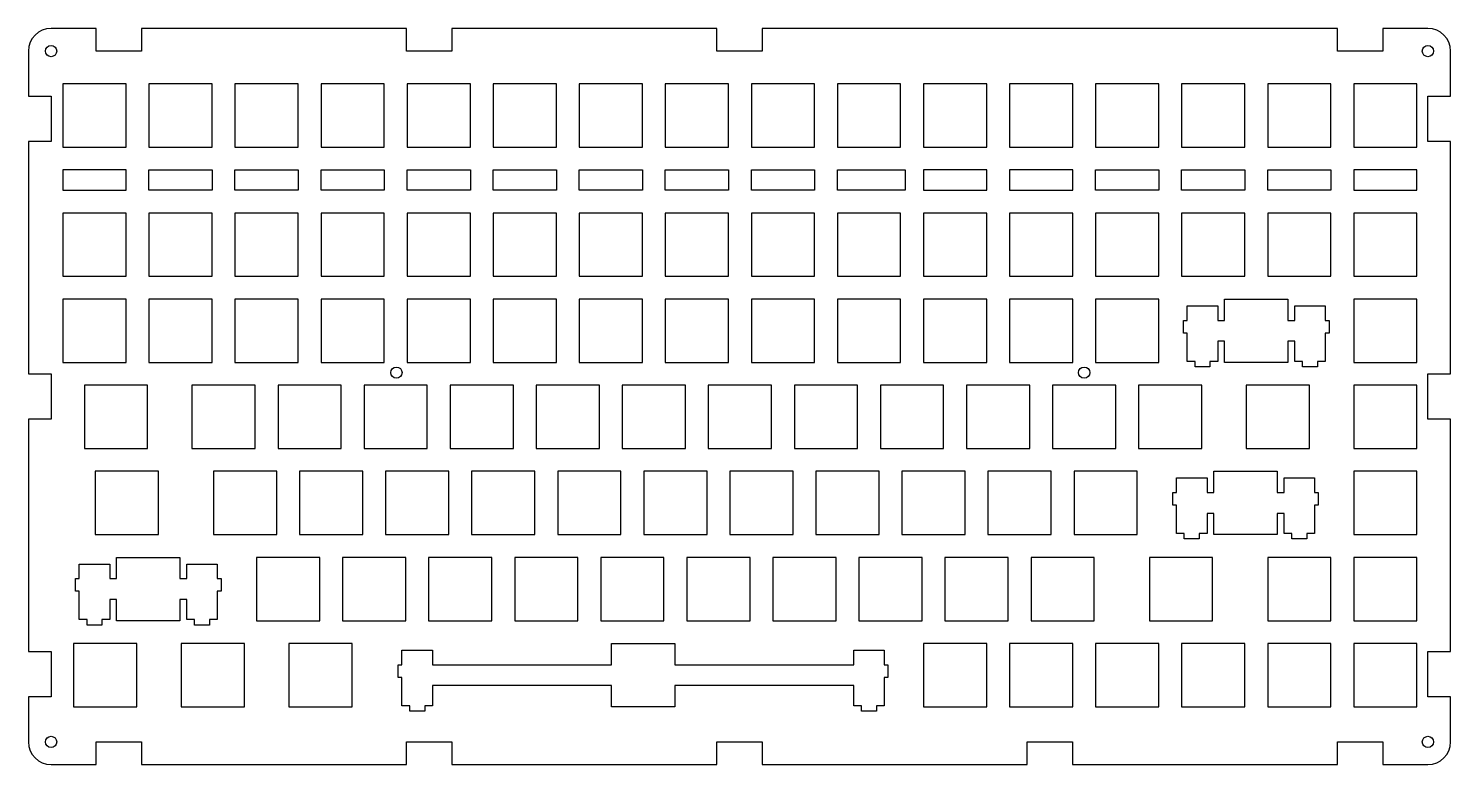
# Model space of a CAD drawing. Header units: millimetres. Extents: x 7 to 322, y 7 to 170.
import ezdxf

# ---------------------------------------------------------------- set-up
doc = ezdxf.new("R2010")
doc.units = ezdxf.units.MM
doc.layers.get('0').update_dxf_attribs({"linetype": 'CONTINUOUS'})

msp = doc.modelspace()

# ---------------------------------------------------------------- linework, layer by layer
msp.add_lwpolyline([(91.2, 165.375), (91.2, 170.375), (32.5, 170.375), (32.5, 165.375), (22.5, 165.375), (22.5, 170.375), (12.5, 170.375, 0.414213562), (7.5, 165.375), (7.5, 155.375), (12.5, 155.375), (12.5, 145.375), (7.5, 145.375), (7.5, 93.9375), (12.5, 93.9375), (12.5, 83.9375), (7.5, 83.9375), (7.5, 32.5), (12.5, 32.5), (12.5, 22.5), (7.5, 22.5), (7.5, 12.5, 0.414213562), (12.5, 7.5), (22.5, 7.5), (22.5, 12.5), (32.5, 12.5), (32.5, 7.5), (91.2, 7.5), (91.2, 12.5), (101.2, 12.5), (101.2, 7.5), (159.9, 7.5), (159.9, 12.5), (169.9, 12.5), (169.9, 7.5), (228.6, 7.5), (228.6, 12.5), (238.6, 12.5), (238.6, 7.5), (297.3, 7.5), (297.3, 12.5), (307.3, 12.5), (307.3, 7.5), (317.3, 7.5, 0.414213562), (322.3, 12.5), (322.3, 22.5), (317.3, 22.5), (317.3, 32.5), (322.3, 32.5), (322.3, 83.9375), (317.3, 83.9375), (317.3, 93.9375), (322.3, 93.9375), (322.3, 145.375), (317.3, 145.375), (317.3, 155.375), (322.3, 155.375), (322.3, 165.375, 0.414213562), (317.3, 170.375), (307.3, 170.375), (307.3, 165.375), (297.3, 165.375), (297.3, 170.375), (169.9, 170.375), (169.9, 165.375), (159.9, 165.375), (159.9, 170.375), (101.2, 170.375), (101.2, 165.375)], format="xyb", close=True)
for points in [[(29.1192, 158.108), (15.11965, 158.108), (15.11965, 144.109), (29.1192, 144.109)], [(48.169, 158.108), (34.1697, 158.108), (34.1697, 144.109), (48.169, 144.109)], [(53.2197, 144.109), (67.219, 144.109), (67.219, 158.108), (53.2197, 158.108)], [(72.2697, 158.108), (72.2697, 144.109), (86.269, 144.109), (86.269, 158.108)], [(105.319, 158.108), (91.3197, 158.108), (91.3197, 144.109), (105.319, 144.109)], [(110.3683, 158.108), (110.3683, 144.109), (124.369, 144.109), (124.369, 158.108)], [(143.419, 144.109), (143.419, 158.108), (129.418, 158.108), (129.418, 144.109)], [(162.469, 158.108), (148.47, 158.108), (148.47, 144.109), (162.469, 144.109)], [(167.52, 158.108), (167.52, 144.109), (181.519, 144.109), (181.519, 158.108)], [(200.569, 158.108), (186.57, 158.108), (186.57, 144.109), (200.569, 144.109)], [(219.619, 144.109), (219.619, 158.108), (205.62, 158.108), (205.62, 144.109)], [(238.669, 158.108), (224.67, 158.108), (224.67, 144.109), (238.669, 144.109)], [(243.72, 158.108), (243.72, 144.109), (257.719, 144.109), (257.719, 158.108)], [(262.77, 144.109), (276.769, 144.109), (276.769, 158.108), (262.77, 158.108)], [(295.819, 144.109), (295.819, 158.108), (281.82, 158.108), (281.82, 144.109)], [(314.869, 158.108), (300.87, 158.108), (300.87, 144.109), (314.869, 144.109)], [(15.11965, 139.058), (15.11965, 134.584), (29.1192, 134.584), (29.1192, 139.058)], [(34.1697, 134.584), (34.1697, 139.058), (48.169, 139.058), (48.169, 134.584)], [(53.2197, 134.584), (53.2197, 139.058), (67.219, 139.058), (67.219, 134.584)], [(72.2697, 134.584), (72.2697, 139.058), (86.269, 139.058), (86.269, 134.584)], [(91.3197, 134.584), (91.3197, 139.058), (105.319, 139.058), (105.319, 134.584)], [(110.3683, 134.584), (110.3683, 139.058), (124.369, 139.058), (124.369, 134.584)], [(129.418, 134.584), (129.418, 139.058), (143.419, 139.058), (143.419, 134.584)], [(148.47, 134.584), (148.47, 139.058), (162.469, 139.058), (162.469, 134.584)], [(167.52, 134.584), (167.52, 139.058), (181.519, 139.058), (181.519, 134.584)], [(186.57, 134.584), (186.57, 139.058), (201.55951, 139.058), (201.55951, 134.584)], [(205.62, 139.058), (205.62, 134.584), (219.619, 134.584), (219.619, 139.058)], [(224.67, 139.058), (224.67, 134.584), (238.669, 134.584), (238.669, 139.058)], [(243.72, 134.584), (243.72, 139.058), (257.719, 139.058), (257.719, 134.584)], [(262.77, 134.584), (262.77, 139.058), (276.769, 139.058), (276.769, 134.584)], [(281.82, 134.584), (281.82, 139.058), (295.819, 139.058), (295.819, 134.584)], [(314.869, 134.584), (314.869, 139.058), (300.87, 139.058), (300.87, 134.584)], [(29.1192, 129.533), (15.11965, 129.533), (15.11965, 115.5338), (29.1192, 115.5338)], [(48.169, 115.5338), (48.169, 129.533), (34.1697, 129.533), (34.1697, 115.5338)], [(53.2197, 129.533), (53.2197, 115.5338), (67.219, 115.5338), (67.219, 129.533)], [(72.2697, 115.5338), (86.269, 115.5338), (86.269, 129.533), (72.2697, 129.533)], [(105.319, 129.533), (91.3197, 129.533), (91.3197, 115.5338), (105.319, 115.5338)], [(124.369, 115.5338), (124.369, 129.533), (110.3683, 129.533), (110.3683, 115.5338)], [(143.419, 115.5338), (143.419, 129.533), (129.418, 129.533), (129.418, 115.5338)], [(148.47, 129.533), (148.47, 115.5338), (162.469, 115.5338), (162.469, 129.533)], [(167.52, 129.533), (167.52, 115.5338), (181.519, 115.5338), (181.519, 129.533)], [(186.57, 115.5338), (200.569, 115.5338), (200.569, 129.533), (186.57, 129.533)], [(205.62, 129.533), (205.62, 115.5338), (219.619, 115.5338), (219.619, 129.533)], [(238.669, 115.5338), (238.669, 129.533), (224.67, 129.533), (224.67, 115.5338)], [(243.72, 115.5338), (257.719, 115.5338), (257.719, 129.533), (243.72, 129.533)], [(262.77, 115.5338), (276.769, 115.5338), (276.769, 129.533), (262.77, 129.533)], [(295.819, 115.5338), (295.819, 129.533), (281.82, 129.533), (281.82, 115.5338)], [(300.87, 115.5338), (314.869, 115.5338), (314.869, 129.533), (300.87, 129.533)], [(29.1192, 110.4831), (15.11965, 110.4831), (15.11965, 96.4838), (29.1192, 96.4838)], [(48.169, 96.4838), (48.169, 110.4831), (34.1697, 110.4831), (34.1697, 96.4838)], [(67.219, 96.4838), (67.219, 110.4831), (53.2197, 110.4831), (53.2197, 96.4838)], [(72.2697, 110.4831), (72.2697, 96.4838), (86.269, 96.4838), (86.269, 110.4831)], [(91.3197, 110.4831), (91.3197, 96.4838), (105.319, 96.4838), (105.319, 110.4831)], [(110.3683, 110.4831), (110.3683, 96.4838), (124.369, 96.4838), (124.369, 110.4831)], [(143.419, 110.4831), (129.418, 110.4831), (129.418, 96.4838), (143.419, 96.4838)], [(162.469, 110.4831), (148.47, 110.4831), (148.47, 96.4838), (162.469, 96.4838)], [(181.519, 96.4838), (181.519, 110.4831), (167.52, 110.4831), (167.52, 96.4838)], [(186.57, 96.4838), (200.569, 96.4838), (200.569, 110.4831), (186.57, 110.4831)], [(219.619, 110.4831), (205.62, 110.4831), (205.62, 96.4838), (219.619, 96.4838)], [(224.67, 110.4831), (224.67, 96.4838), (238.669, 96.4838), (238.669, 110.4831)], [(257.719, 110.4831), (243.72, 110.4831), (243.72, 96.4838), (257.719, 96.4838)], [(270.769, 96.7138), (269.044, 96.7138), (269.044, 95.5136), (265.743, 95.5136), (265.743, 96.7138), (264.02, 96.7138), (264.02, 102.9837), (263.194, 102.9837), (263.194, 105.7826), (264.02, 105.7826), (264.02, 109.0127), (270.769, 109.0127), (270.769, 105.7826), (272.295, 105.7826), (272.295, 110.4831), (286.294, 110.4831), (286.294, 105.7826), (287.82, 105.7826), (287.82, 109.0127), (294.569, 109.0127), (294.569, 105.7826), (295.395, 105.7826), (295.395, 102.9837), (294.569, 102.9837), (294.569, 96.7138), (292.844, 96.7138), (292.844, 95.5136), (289.545, 95.5136), (289.545, 96.7138), (287.82, 96.7138), (287.82, 101.1828), (286.294, 101.1828), (286.294, 96.4838), (272.295, 96.4838), (272.295, 101.1828), (270.769, 101.1828)], [(300.87, 96.4838), (314.869, 96.4838), (314.869, 110.4831), (300.87, 110.4831)], [(19.88216, 91.4331), (19.88216, 77.4338), (33.8817, 77.4338), (33.8817, 91.4331)], [(57.694, 77.4338), (57.694, 91.4331), (43.6947, 91.4331), (43.6947, 77.4338)], [(76.744, 77.4338), (76.744, 91.4331), (62.7447, 91.4331), (62.7447, 77.4338)], [(95.794, 91.4331), (81.7947, 91.4331), (81.7947, 77.4338), (95.794, 77.4338)], [(100.8447, 91.4331), (100.8447, 77.4338), (114.844, 77.4338), (114.844, 91.4331)], [(133.894, 91.4331), (119.895, 91.4331), (119.895, 77.4338), (133.894, 77.4338)], [(138.945, 91.4331), (138.945, 77.4338), (152.944, 77.4338), (152.944, 91.4331)], [(171.994, 77.4338), (171.994, 91.4331), (157.995, 91.4331), (157.995, 77.4338)], [(177.045, 91.4331), (177.045, 77.4338), (191.044, 77.4338), (191.044, 91.4331)], [(196.095, 77.4338), (210.094, 77.4338), (210.094, 91.4331), (196.095, 91.4331)], [(215.145, 91.4331), (215.145, 77.4338), (229.144, 77.4338), (229.144, 91.4331)], [(234.195, 91.4331), (234.195, 77.4338), (248.194, 77.4338), (248.194, 91.4331)], [(267.244, 77.4338), (267.244, 91.4331), (253.245, 91.4331), (253.245, 77.4338)], [(277.057, 91.4331), (277.057, 77.4338), (291.057, 77.4338), (291.057, 91.4331)], [(300.87, 91.4331), (300.87, 77.4338), (314.869, 77.4338), (314.869, 91.4331)], [(36.2629, 58.3838), (36.2629, 72.3831), (22.26203, 72.3831), (22.26203, 58.3838)], [(48.4572, 58.3838), (62.4565, 58.3838), (62.4565, 72.3831), (48.4572, 72.3831)], [(67.5072, 72.3831), (67.5072, 58.3838), (81.5065, 58.3838), (81.5065, 72.3831)], [(86.5572, 58.3838), (100.5565, 58.3838), (100.5565, 72.3831), (86.5572, 72.3831)], [(119.607, 58.3838), (119.607, 72.3831), (105.6072, 72.3831), (105.6072, 58.3838)], [(138.657, 72.3831), (124.657, 72.3831), (124.657, 58.3838), (138.657, 58.3838)], [(143.707, 58.3838), (157.707, 58.3838), (157.707, 72.3831), (143.707, 72.3831)], [(162.757, 72.3831), (162.757, 58.3838), (176.757, 58.3838), (176.757, 72.3831)], [(181.807, 58.3838), (195.807, 58.3838), (195.807, 72.3831), (181.807, 72.3831)], [(200.857, 72.3831), (200.857, 58.3838), (214.857, 58.3838), (214.857, 72.3831)], [(219.907, 72.3831), (219.907, 58.3838), (233.907, 58.3838), (233.907, 72.3831)], [(252.957, 72.3831), (238.957, 72.3831), (238.957, 58.3838), (252.957, 58.3838)], [(283.913, 58.3838), (269.912, 58.3838), (269.912, 63.0828), (268.388, 63.0828), (268.388, 58.6138), (266.661, 58.6138), (266.661, 57.4136), (263.362, 57.4136), (263.362, 58.6138), (261.637, 58.6138), (261.637, 64.8837), (260.813, 64.8837), (260.813, 67.6826), (261.637, 67.6826), (261.637, 70.9127), (268.388, 70.9127), (268.388, 67.6826), (269.912, 67.6826), (269.912, 72.3831), (283.913, 72.3831), (283.913, 67.6826), (285.437, 67.6826), (285.437, 70.9127), (292.188, 70.9127), (292.188, 67.6826), (293.012, 67.6826), (293.012, 64.8837), (292.188, 64.8837), (292.188, 58.6138), (290.463, 58.6138), (290.463, 57.4136), (287.162, 57.4136), (287.162, 58.6138), (285.437, 58.6138), (285.437, 63.0828), (283.913, 63.0828)], [(300.87, 72.3831), (300.87, 58.3838), (314.869, 58.3838), (314.869, 72.3831)], [(41.0254, 48.6326), (42.5509, 48.6326), (42.5509, 51.8628), (49.3004, 51.8628), (49.3004, 48.6326), (50.1259, 48.6326), (50.1259, 45.8338), (49.3004, 45.8338), (49.3004, 39.5638), (47.5752, 39.5638), (47.5752, 38.3635), (44.2748, 38.3635), (44.2748, 39.5638), (42.5509, 39.5638), (42.5509, 44.0327), (41.0254, 44.0327), (41.0254, 39.3336), (27.0259, 39.3336), (27.0259, 44.0327), (25.5004, 44.0327), (25.5004, 39.5638), (23.7751, 39.5638), (23.7751, 38.3635), (20.47609, 38.3635), (20.47609, 39.5638), (18.7508, 39.5638), (18.7508, 45.8338), (17.92533, 45.8338), (17.92533, 48.6326), (18.7508, 48.6326), (18.7508, 51.8628), (25.5004, 51.8628), (25.5004, 48.6326), (27.0259, 48.6326), (27.0259, 53.333), (41.0254, 53.333)], [(57.9822, 39.3336), (71.9815, 39.3336), (71.9815, 53.333), (57.9822, 53.333)], [(77.0322, 53.333), (77.0322, 39.3336), (91.0315, 39.3336), (91.0315, 53.333)], [(96.0822, 39.3336), (110.0815, 39.3336), (110.0815, 53.333), (96.0822, 53.333)], [(129.132, 39.3336), (129.132, 53.333), (115.132, 53.333), (115.132, 39.3336)], [(134.182, 53.333), (134.182, 39.3336), (148.182, 39.3336), (148.182, 53.333)], [(153.232, 39.3336), (167.232, 39.3336), (167.232, 53.333), (153.232, 53.333)], [(172.282, 53.333), (172.282, 39.3336), (186.282, 39.3336), (186.282, 53.333)], [(191.332, 39.3336), (205.332, 39.3336), (205.332, 53.333), (191.332, 53.333)], [(224.382, 53.333), (210.382, 53.333), (210.382, 39.3336), (224.382, 39.3336)], [(243.432, 53.333), (229.432, 53.333), (229.432, 39.3336), (243.432, 39.3336)], [(255.626, 39.3336), (269.625, 39.3336), (269.625, 53.333), (255.626, 53.333)], [(295.819, 53.333), (281.82, 53.333), (281.82, 39.3336), (295.819, 39.3336)], [(314.869, 53.333), (300.87, 53.333), (300.87, 39.3336), (314.869, 39.3336)], [(31.5004, 34.2831), (17.50091, 34.2831), (17.50091, 20.28364), (31.5004, 20.28364)], [(41.312, 20.28364), (55.3128, 20.28364), (55.3128, 34.2831), (41.312, 34.2831)], [(65.126, 34.2831), (65.126, 20.28364), (79.1253, 20.28364), (79.1253, 34.2831)], [(90.187, 26.78384), (89.3629, 26.78384), (89.3629, 29.584), (90.187, 29.584), (90.187, 32.8128), (96.9381, 32.8128), (96.9381, 29.584), (136.562, 29.584), (136.562, 34.2831), (150.563, 34.2831), (150.563, 29.584), (190.187, 29.584), (190.187, 32.8128), (196.938, 32.8128), (196.938, 29.584), (197.762, 29.584), (197.762, 26.78384), (196.938, 26.78384), (196.938, 20.51377), (195.213, 20.51377), (195.213, 19.3135), (191.912, 19.3135), (191.912, 20.51377), (190.187, 20.51377), (190.187, 24.98273), (150.563, 24.98273), (150.563, 20.28364), (136.562, 20.28364), (136.562, 24.98273), (96.9381, 24.98273), (96.9381, 20.51377), (95.2126, 20.51377), (95.2126, 19.3135), (91.912, 19.3135), (91.912, 20.51377), (90.187, 20.51377)], [(219.619, 20.28364), (219.619, 34.2831), (205.62, 34.2831), (205.62, 20.28364)], [(224.67, 20.28364), (238.669, 20.28364), (238.669, 34.2831), (224.67, 34.2831)], [(243.72, 34.2831), (243.72, 20.28364), (257.719, 20.28364), (257.719, 34.2831)], [(276.769, 34.2831), (262.77, 34.2831), (262.77, 20.28364), (276.769, 20.28364)], [(295.819, 20.28364), (295.819, 34.2831), (281.82, 34.2831), (281.82, 20.28364)], [(314.869, 34.2831), (300.87, 34.2831), (300.87, 20.28364), (314.869, 20.28364)]]:
    msp.add_lwpolyline(points, close=True)
for centre in [(12.5, 165.375), (317.3, 165.375), (88.9528, 94.21415), (241.1945, 94.21415), (12.5, 12.5), (317.3, 12.5)]:
    msp.add_circle(centre, 1.25)

doc.saveas('drawing.dxf')
